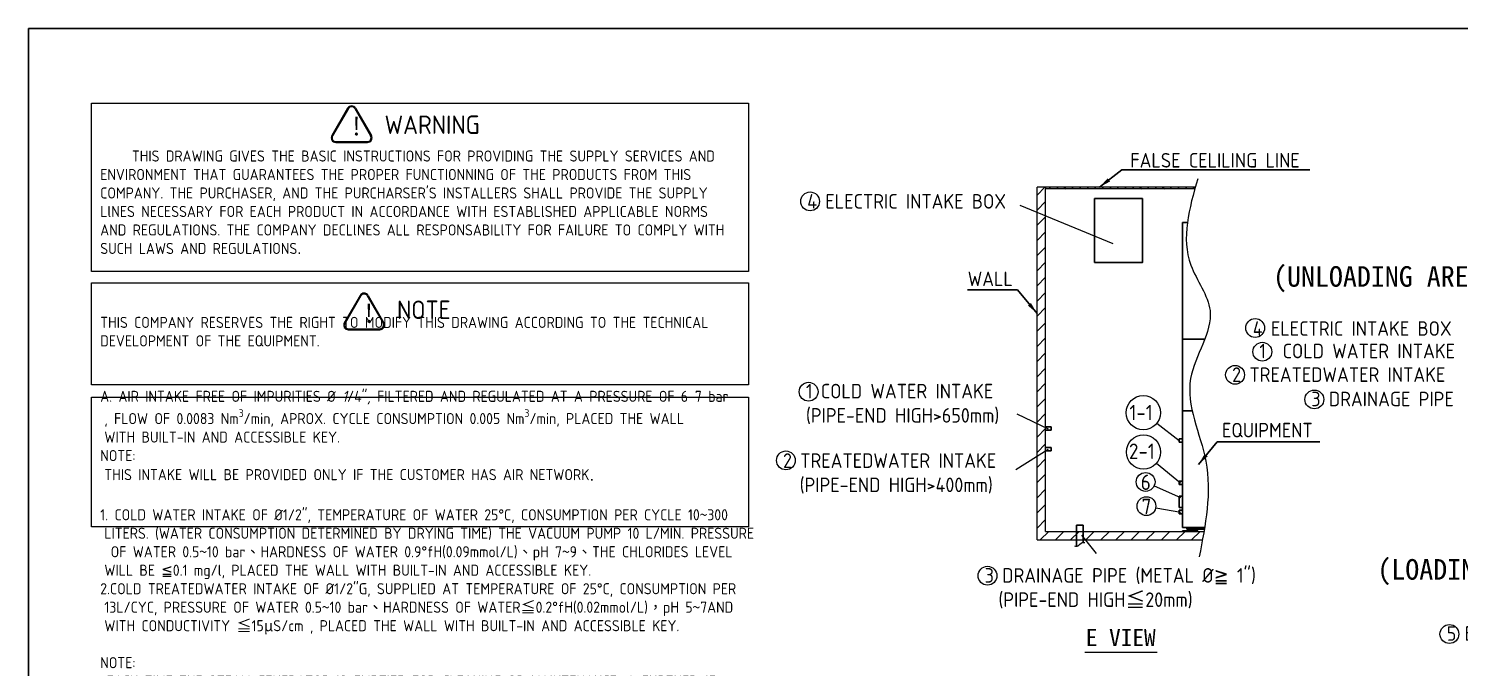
# Model space of a CAD drawing. Header units: millimetres. Extents: x -215875 to 13478, y -2277 to 9476.
# Drawn here: x 0 to 8358, y 5746 to 9476 of the extents above; entities that cross this region are included whole.
import ezdxf

# ---------------------------------------------------------------- set-up
doc = ezdxf.new("R2010")
doc.units = ezdxf.units.MM
doc.header["$MEASUREMENT"] = 0
doc.linetypes.add('CENTER2', pattern=[28.575, 19.05, -3.175, 3.175, -3.175])
doc.linetypes.add('HIDDEN', pattern=[9.525, 6.35, -3.175])
doc.layers.get('0').update_dxf_attribs({"lineweight": 25})
for name, color, linetype, lineweight in [('D', 3, 'Continuous', 13), ('H', 2, 'HIDDEN', 15), ('S', 4, 'Continuous', 15)]:
    doc.layers.add(name, color=color, linetype=linetype, lineweight=lineweight)
doc.styles.get("Standard").update_dxf_attribs({"font": 'KAIU.TTF'})
doc.styles.add('STU25', font='isocp2.shx')
doc.dimstyles.new('STU25$7', dxfattribs={"dimscale": 35, "dimtxt": 2.5, "dimasz": 2, "dimexe": 1.25, "dimexo": 0.625, "dimgap": 1, "dimtad": 0, "dimdec": 4, "dimdsep": 46, "dimtxsty": 'STU25', "dimcen": 2.5, "dimazin": 2, "dimtfac": 1, "dimtdec": 4, "dimtmove": 0, "dimatfit": 3, "dimfxl": 0, "dimtolj": 1, "dimtzin": 0, "dimarcsym": 0})

msp = doc.modelspace()

# ---------------------------------------------------------------- hatches: boundary and pattern name
at = {"layer": 'D'}
h = msp.add_hatch(color=11, dxfattribs=at)
edge = h.paths.add_edge_path()
edge.add_line((1863.738, 9011.456), (1771.55, 8851.783))
edge.add_arc((1794.933, 8838.283), 27, 149.9999999, 270)
edge.add_line((1794.933, 8811.283), (1979.308, 8811.283))
edge.add_arc((1979.308, 8838.283), 27, 270, 389.9999999)
edge.add_line((2002.691, 8851.783), (1910.503, 9011.456))
edge.add_arc((1887.12, 8997.956), 27, 30, 150)
edge = h.paths.add_edge_path(flags=16)
edge.add_arc((1887.12, 8997.956), 21.6, 30, 150)
edge.add_line((1868.414, 9008.756), (1776.227, 8849.083))
edge.add_arc((1794.933, 8838.283), 21.6, 149.9999999, 270)
edge.add_line((1794.933, 8816.683), (1979.308, 8816.683))
edge.add_arc((1979.308, 8838.283), 21.6, 270, 389.9999999)
edge.add_line((1998.014, 8849.083), (1905.827, 9008.756))
h = msp.add_hatch(color=11, dxfattribs=at)
edge = h.paths.add_edge_path()
edge.add_line((1936.359, 7918.114), (1844.172, 7758.44))
edge.add_arc((1867.554, 7744.94), 27, 149.9999999, 270)
edge.add_line((1867.554, 7717.94), (2051.93, 7717.94))
edge.add_arc((2051.93, 7744.94), 27, 270, 389.9999999)
edge.add_line((2075.313, 7758.44), (1983.125, 7918.114))
edge.add_arc((1959.742, 7904.614), 27, 30, 150)
edge = h.paths.add_edge_path(flags=16)
edge.add_arc((1959.742, 7904.614), 21.6, 30, 150)
edge.add_line((1941.036, 7915.414), (1848.848, 7755.74))
edge.add_arc((1867.554, 7744.94), 21.6, 149.9999999, 270)
edge.add_line((1867.554, 7723.34), (2051.93, 7723.34))
edge.add_arc((2051.93, 7744.94), 21.6, 270, 389.9999999)
edge.add_line((2070.636, 7755.74), (1978.448, 7915.414))
at = {"layer": 'H', "ltscale": 5}
h = msp.add_hatch(dxfattribs=at)
h.set_pattern_fill('ANSI31', color=256, scale=500, style=0)
h.set_pattern_definition([(45, (223948.36, 22649.314), (-44.194174, 44.194174), [])])
h.paths.add_polyline_path([(5941.215, 6540.148), (5941.215, 8540.148), (5941.215, 8550.148), (5891.215, 8550.148), (5891.215, 6490.148), (6859.492, 6490.148), (6869.444, 6540.148)])
at = {"layer": 'H'}
h = msp.add_hatch(dxfattribs=at)
h.set_pattern_fill('ANSI31', color=256, scale=250, angle=90, style=0)
h.set_pattern_definition([(135, (229203.016, 18919.614), (-22.097087, -22.097087), [])])
edge = h.paths.add_edge_path()
edge.add_spline(control_points=[(6813.606, 8540.148), (6814.116, 8543.481), (6814.629, 8546.814), (6815.145, 8550.148)], knot_values=[84.74449418, 84.74449418, 84.74449418, 84.74449418, 94.74380875, 94.74380875, 94.74380875, 94.74380875], degree=3, periodic=0)
edge.add_line((6815.145, 8550.148), (5941.215, 8550.148))
edge.add_line((5941.215, 8550.148), (5941.215, 8540.148))
edge.add_line((5941.215, 8540.148), (6813.606, 8540.148))

# ---------------------------------------------------------------- linework, layer by layer
for p, q in [((6226.579, 8483.86), (6226.579, 8109.99)), ((6741.215, 7663.148), (6741.215, 8343.148)), ((6741.215, 8343.148), (6769.362, 8343.148)), ((6741.215, 7663.148), (6741.215, 7243.148)), ((6741.215, 7663.148), (6871.147, 7663.148)), ((6741.215, 7243.148), (6741.215, 6563.148)), ((6741.215, 7243.148), (6778.168, 7243.148)), ((6741.215, 7243.148), (6798.004, 7243.148)), ((6721.215, 7080.148), (6721.215, 7060.148)), ((6741.215, 7080.148), (6721.215, 7080.148)), ((6741.215, 7060.148), (6721.215, 7060.148)), ((6741.215, 6833.148), (6721.215, 6833.148)), ((6721.215, 6833.148), (6721.215, 6813.148)), ((6741.215, 6813.148), (6721.215, 6813.148)), ((6721.215, 6746.648), (6721.215, 6679.648)), ((6741.215, 6746.648), (6721.215, 6746.648)), ((6741.215, 6679.648), (6721.215, 6679.648)), ((6741.215, 6663.148), (6721.215, 6663.148)), ((6721.215, 6663.148), (6721.215, 6643.148)), ((6741.215, 6643.148), (6721.215, 6643.148)), ((6741.215, 6563.148), (6873.696, 6563.148)), ((6766.215, 6553.148), (6766.215, 6563.148)), ((6766.215, 6553.148), (6871.876, 6553.148)), ((6806.215, 6553.148), (6806.215, 6563.148))]:
    msp.add_line(p, q)
at = {"linetype": 'Continuous'}
for p, q in [((5973.59, 7150.148), (5941.215, 7150.148)), ((5973.59, 7130.148), (5941.215, 7130.148)), ((5973.59, 7130.148), (5973.59, 7150.148)), ((5973.59, 7030.148), (5941.215, 7030.148)), ((5973.59, 7010.148), (5973.59, 7030.148)), ((5973.59, 7010.148), (5941.215, 7010.148)), ((6161.215, 6577.265), (6121.215, 6577.265)), ((6121.215, 6577.265), (6121.215, 6454.008)), ((6161.215, 6577.265), (6161.215, 6475.841)), ((6830.715, 6543.148), (6741.715, 6543.148)), ((6741.715, 6543.148), (6741.715, 6540.148)), ((6741.715, 6540.148), (6830.715, 6540.148)), ((6799.494, 6553.148), (6772.936, 6553.148)), ((6772.936, 6553.148), (6772.936, 6543.148)), ((6779.576, 6553.148), (6779.576, 6543.148)), ((6792.855, 6553.148), (6792.855, 6543.148)), ((6799.494, 6543.148), (6799.494, 6553.148)), ((6830.715, 6540.148), (6830.715, 6543.148))]:
    msp.add_line(p, q, dxfattribs=at)
at = {"linetype": 'CENTER2'}
for p, q in [((6772.936, 6546.428), (6769.656, 6543.148)), ((6799.494, 6546.428), (6802.775, 6543.148))]:
    msp.add_line(p, q, dxfattribs=at)
at = {"linetype": 'Continuous'}
msp.add_lwpolyline([(6226.579, 8483.86), (6506.786, 8483.86), (6506.786, 8109.99), (6226.579, 8109.99)], dxfattribs=at)
at = {"layer": 'D', "color": 11}
for p, q in [((1863.738, 9011.456), (1771.55, 8851.783)), ((1868.414, 9008.756), (1776.227, 8849.083)), ((1905.827, 9008.756), (1998.014, 8849.083)), ((1910.503, 9011.456), (2002.691, 8851.783)), ((1794.933, 8816.683), (1979.308, 8816.683)), ((1794.933, 8811.283), (1979.308, 8811.283)), ((1936.359, 7918.114), (1844.172, 7758.44)), ((1941.036, 7915.414), (1848.848, 7755.74)), ((1978.448, 7915.414), (2070.636, 7755.74)), ((1983.125, 7918.114), (2075.313, 7758.44)), ((1867.554, 7723.34), (2051.93, 7723.34)), ((1867.554, 7717.94), (2051.93, 7717.94))]:
    msp.add_line(p, q, dxfattribs=at)
at = {"layer": 'D'}
for p, q in [((6335.274, 8220.202), (5791.682, 8443.658)), ((5772.481, 7227.087), (5955.754, 7138.416)), ((6590.601, 7171.739), (6721.215, 7070.148)), ((5955.271, 7018.98), (5766.796, 6899.102)), ((6588.694, 6937.823), (6729.973, 6823.148)), ((6575.654, 6806.505), (6729.207, 6738.545)), ((6584.413, 6678.298), (6731.606, 6653.015)), ((6150.59, 6517.674), (6235.87, 6411.372)), ((6170.199, 5835.204), (6593.851, 5835.204))]:
    msp.add_line(p, q, dxfattribs=at)
at = {"layer": 'D', "color": 11}
for points in [[(367.87, 9040.08), (4206.032, 9040.08), (4206.032, 8057.93), (367.87, 8057.93)], [(367.87, 7990.954), (4206.032, 7990.954), (4206.032, 7395.053), (367.87, 7395.053)], [(367.87, 7323.429), (4206.032, 7323.429), (4206.032, 6567.54), (367.87, 6567.54)]]:
    msp.add_lwpolyline(points, close=True, dxfattribs=at)
at = {"layer": 'D'}
for centre, radius in [((4565.401, 8467.287), 55), ((7165.583, 7727.765), 55), ((7207.313, 7589.239), 55), ((7047.752, 7454.116), 55), ((4556.774, 7355.618), 55), ((7511.122, 7310.625), 55), ((6511.666, 7233.134), 100), ((6513.075, 7003.259), 100), ((4424.065, 6954.781), 55), ((6525.359, 6828.764), 55), ((6530.206, 6687.609), 55), ((5601.899, 6281.279), 55), ((8300.236, 5940.703), 55)]:
    msp.add_circle(centre, radius, dxfattribs=at)
at = {"layer": 'D', "color": 11}
for centre, radius, start, end in [((1887.12, 8997.956), 27, 30, 150), ((1887.12, 8997.956), 21.6, 30, 150), ((1794.933, 8838.283), 27, 149.9999999, 270), ((1794.933, 8838.283), 21.6, 149.9999999, 270), ((1979.308, 8838.283), 27, 270, 29.9999999), ((1979.308, 8838.283), 21.6, 270, 29.9999999), ((1959.742, 7904.614), 27, 30, 150), ((1959.742, 7904.614), 21.6, 30, 150), ((1867.554, 7744.94), 27, 149.9999999, 270), ((1867.554, 7744.94), 21.6, 149.9999999, 270), ((2051.93, 7744.94), 27, 270, 29.9999999), ((2051.93, 7744.94), 21.6, 270, 29.9999999)]:
    msp.add_arc(centre, radius, start, end, dxfattribs=at)
at = {"layer": 'D'}
msp.add_spline([(6110.552, 6455.148), (6128.88, 6455.148), (6155.286, 6475.017), (6170.508, 6475.017)], degree=3, dxfattribs=at)
at = {"layer": 'Defpoints', "color": 6}
msp.add_lwpolyline([(0, 9476), (0, 0), (13478, 0), (13478, 9476)], close=True, dxfattribs=at)
at = {"layer": 'S', "linetype": 'Continuous'}
for p, q in [((5891.215, 6490.148), (5891.215, 8550.148)), ((6815.145, 8550.148), (5891.215, 8550.148)), ((5941.215, 6540.148), (5941.215, 8540.148)), ((6813.606, 8540.148), (5941.215, 8540.148)), ((5941.215, 6540.148), (6869.444, 6540.148)), ((5891.215, 6490.148), (6859.492, 6490.148))]:
    msp.add_line(p, q, dxfattribs=at)
at = {"layer": 'S'}
msp.add_line((5941.215, 8550.148), (5941.215, 8540.148), dxfattribs=at)
msp.add_spline([(6829.674, 8599.448), (6789.797, 8094.61), (6901.934, 7829.313), (6788.515, 7433.546), (6877.175, 6949.301), (6838.293, 6391.963)], degree=3, dxfattribs=at)

# ---------------------------------------------------------------- texts
at = {"layer": 'D', "style": 'STU25'}
for s, p in [('1-1', (6431.122, 7189.062)), ('2-1', (6428.193, 6963.099)), ('6', (6497.139, 6781.838)), ('7', (6501.986, 6640.683))]:
    msp.add_text(s, height=90, dxfattribs=at).set_placement(p)
at = {"layer": 'D', "color": 11, "attachment_point": 1, "style": 'STU25'}
for s, insert, char_height in [('{\\f標楷體|b0|i0|c136|p65;!}', (1878.145, 8960.448), 108), ('WARNING', (2079.578, 8968.817), 108), ('\\A1;\\P{\\H0.7042x;     THIS DRAWING GIVES THE BASIC INSTRUCTIONS FOR PROVIDING THE SUPPLY SERVICES AND\\PENVIRONMENT THAT GUARANTEES THE PROPER FUNCTIONNING OF THE PRODUCTS FROM THIS \\PCOMPANY. THE PURCHASER, AND THE PURCHARSER\'S INSTALLERS SHALL PROVIDE THE SUPPLY \\PLlNES NECESSARY FOR EACH PRODUCT IN ACCORDANCE WITH ESTABLlSHED APPLlCABLE NORMS \\PAND REGULATIONS. THE COMPANY DECLlNES ALL RESPONSABILlTY FOR FAILURE TO COMPLY WITH \\PSUCH LAWS AND REGULATIONS\\f????|b0|i0|c0|p54;.\\P\\P\\P\\P\\Fisocp2.shx;THIS COMPANY RESERVES THE RIGHT TO MODIFY THIS DRAWING ACCORDING TO THE TECHNICAL \\PDEVELOPMENT OF THE EQUIPMENT.\\P\\P\\PA. AIR INTAKE FREE OF IMPURITIES %%C \\fISOCP2|b0|i1|c0|p2;1\\Fisocp2.shx;/4"\\fISOCP2|b0|i1|c0|p2;, \\Fisocp2.shx;FILTERED AND REGULATED AT A PRESSURE OF 6-7 bar\\P\\f????|b0|i0|c0|p54; \\Fisocp2.shx;, FLOW OF 0.0083 Nm\\H0.7x;\\S3^ ;\\H1.429x;/min, APROX. CYCLE CONSUMPTION 0.005 Nm\\H0.7x;\\S3^ ;\\H1.429x;/min, PLACED THE WALL \\P\\f????|b0|i0|c0|p54; \\Fisocp2.shx;WITH BUILT-IN AND ACCESSIBLE KEY.\\PNOTE:\\P\\f????|b0|i0|c0|p54; \\Fisocp2.shx;THIS INTAKE WILL BE PROVIDED ONLY IF THE CUSTOMER HAS AIR NETWORK\\fArial|b0|i0|c0|p34;\\H1.1x;.\\P\\P\\Fisocp2.shx;\\H0.9087x;1. COLD WATER INTAKE OF %%C1/2", TEMPERATURE OF WATER 25%%DC, CONSUMPTION PER CYCLE 10\\f細明體|b0|i0|c136|p49;~\\Fisocp2.shx;300 \\P\\f???|b0|i0|c0|p49; \\Fisocp2.shx;LITERS. (WATER CONSUMPTION DETERMINED BY DRYING TIME) THE VACUUM PUMP 10 L/MIN. PRESSURE\\P\\f???|b0|i0|c0|p49; \\Fisocp2.shx; OF WATER 0.5\\f細明體|b0|i0|c136|p49;~\\Fisocp2.shx;10 bar\\f標楷體|b0|i0|c136|p65;、\\Fisocp2.shx;HARDNESS OF WATER 0.9%%DfH(0.09mmol/L)\\f標楷體|b0|i0|c136|p65;、\\Fisocp2.shx;pH 7\\f細明體|b0|i0|c136|p49;~\\Fisocp2.shx;9\\f標楷體|b0|i0|c136|p65;、\\Fisocp2.shx;THE CHLORIDES LEVEL \\P\\f???|b0|i0|c0|p65; \\Fisocp2.shx;WILL BE \\f新細明體|b0|i0|c136|p16;≦\\Fisocp2.shx;0.1 mg/l, PLACED THE WALL WITH BUILT-IN AND ACCESSIBLE KEY.\\P2.COLD TREATEDWATER INTAKE OF %%C1/2"G, SUPPLIED AT TEMPERATURE OF 25%%DC, CONSUMPTION PER \\P\\f????|b0|i0|c0|p16; \\Fisocp2.shx;13L/CYC, PRESSURE OF WATER 0.5\\f細明體|b0|i0|c136|p49;~\\Fisocp2.shx;10 bar\\f標楷體|b0|i0|c136|p65;、\\Fisocp2.shx;HARDNESS OF WATER\\f標楷體|b0|i0|c136|p65;≦\\Fisocp2.shx;0.2%%DfH(0.02mmol/L)\\f標楷體|b0|i0|c136|p65;，\\Fisocp2.shx;pH 5\\f細明體|b0|i0|c136|p49;~\\Fisocp2.shx;7AND \\P\\f???|b0|i0|c0|p49; \\Fisocp2.shx;WITH CONDUCTIVITY \\f標楷體|b0|i0|c136|p65;≦\\Fisocp2.shx;15\\f標楷體|b0|i0|c136|p65;μ\\Fisocp2.shx;S/cm , PLACED THE WALL WITH BUILT-IN AND ACCESSIBLE KEY.\\P\\PNOTE:\\P EACH TIME THE STEAM GENERATOR IS EMPTIED FOR CLEANING OR MAINTENANCE, A FURTHER 15 \\P\\f???|b0|i0|c0|p65; \\Fisocp2.shx;LITER OF WATER ARE NEEDED TO FILL IT UP AGAIN.\\P3. DRAINAGE PIPE %%C\\f標楷體|b0|i0|c136|p65;≧\\Fisocp2.shx;1" METALLIC PIPE, CORROSION RESISTANCE 2"G. AND A TEMPERATURE OF \\P\\f???|b0|i0|c0|p65; \\Fisocp2.shx;100%%DC ABOVE.\\P4.ELECTRIC INTAKE\\f標楷體|b0|i0|c136|p65;，\\Fisocp2.shx;12kW,WIRE 4 m  LONG. (GENERAL POWER SUPPLY TO THE\\f???|b0|i0|c0|p65; \\Fisocp2.shx;STERILIZER).\\P\\P\\P\\PNOTE:POWER INPUT MUST BE INSTALLED ACCORDING TO LOCAL APPLICABLE NORMS.\\P5. CEILING MOUNTED AIR EXTRACTION WITH GRILLE DRAW 200 Kcal/h (LOADING / UNLOADING AREA).\\P5-1 CEILING MOUNTED AIR EXTRACTION WITH GRILLE DRAW 400 Kcal/h (STERILIZE AREA).\\P6. A CHECK VALVE SHALL BE FITTED AS INDICATED IN THE DRAWING (6) and (7).\\P\\PB. THE EQUIPMENT SHALL BE ADJUST TO A ANGLE OF 1%%D\\f細明體|b0|i0|c136|p49;~\\Fisocp2.shx;2%%D WITH REAR SITE HIGHER THAN FRONT \\P\\f???|b0|i0|c0|p49; \\Fisocp2.shx;SITE FOR THE PROPER OPERATION OF DRY AND DRAINAGE\\fArial|b0|i0|c0|p34;\\H1.1x;.\\P\\P\\Fisocp2.shx;\\H0.9087x;IMPORTANT\\f標楷體|b0|i0|c136|p65;：\\Fisocp2.shx;ENVIRONMENT CONDITIONS IN THE STERILE AREA:\\P}-{\\f???|b0|i0|c0|p65;\\H0.7042x; \\Fisocp2.shx;THE STERILE AREA TEMPERATURE MUST BE \\f標楷體|b0|i0|c136|p65;≦\\Fisocp2.shx; 40%%DC \\f標楷體|b0|i0|c136|p65;；\\Fisocp2.shx;HUMIDITY \\f標楷體|b0|i0|c136|p65;≦\\Fisocp2.shx; 85%RH\\P}-{\\f???|b0|i0|c0|p65;\\H0.7042x; \\Fisocp2.shx;TO KEEP THESE CONDITIONS IN THE STERILE AREA AND DEPENDING ON THE Kcal. LOST BY THE \\P\\f???|b0|i0|c0|p65;  \\Fisocp2.shx;EQUIPMENT INDICATED IN THE ITEMS 5 & 5-1, WE SUGGEST THAT THE EXTRACTOR AND THE \\P\\f???|b0|i0|c0|p65;  \\Fisocp2.shx;DIAMETER OF THE EXTRACTION TUBE ARE CALCULATED AND MADE BY A SPECIALIZED COMPANY.}', (418.391, 8917.738), 91.959681), ('{\\C3;4 ELECTRIC INTAKE BOX}', (4548.504, 8509.93), 85), ('{\\f標楷體|b0|i0|c136|p65;!}', (1950.767, 7867.106), 108), ('NOTE', (2152.2, 7888.024), 108), ('{\\C3;4 ELECTRIC INTAKE BOX}', (7151.756, 7767.125), 85), ('{\\C3;1  COLD WATER INTAKE}', (7190.462, 7635.862), 85), ('{\\C3;2 TREATEDWATER INTAKE}', (7030.901, 7497.834), 85), ('{{\\C3;1 COLD WATER INTAKE\\P(PIPE-END HIGH>650mm)}}', (4541.074, 7401.633), 85), ('{\\C3;3 DRAINAGE PIPE}', (7493.746, 7355.63), 85), ('{{\\C3;2 TREATEDWATER INTAKE\\P  (PIPE-END HIGH>400mm)}}', (4407.067, 6995.804), 85), ('{\\C3;3 DRAINAGE PIPE (METAL %%C\\f新細明體|b0|i0|c136|p18;≧\\Fisocp2.shx; 1")\\P\\f????|b0|i0|c136|p18; \\Fisocp2.shx; (PIPE-END HIGH\\f標楷體|b0|i0|c136|p65;≦\\Fisocp2.shx;20mm)}', (5585.527, 6325.553), 85), ('{\\C3;5 EXHAUST FAN MOTOR}', (8285.185, 5986.339), 85)]:
    msp.add_mtext(s, dxfattribs=dict(at, insert=insert, char_height=char_height))
at = {"layer": 'D', "color": 11, "attachment_point": 1}
for s, insert, char_height in [('{\\Fisocp2.shx;\\C3;FALSE CELILING LINE}', (6435.862, 8749.541), 85), ('{\\Fisocp2.shx;\\C3;WALL}', (5485.935, 8057.34), 85), ('{\\C3;(UNLOADING AREA)}', (7269.891, 8088.757), 120), ('{\\Fisocp2.shx;\\C3;EQUIPMENT}', (6971.653, 7173.846), 85), ('{\\C3;(LOADING AREA)}', (7879.099, 6378.077), 120), ('E VIEW', (6175.908, 5970.257), 100)]:
    msp.add_mtext(s, dxfattribs=dict(at, insert=insert, char_height=char_height))

# ---------------------------------------------------------------- leaders
at = {"layer": 'D'}
for points in [[(6255.773, 8550.148), (6386.388, 8650.767), (7485.752, 8650.767)], [(5891.215, 7812.694), (5776.845, 7950.486), (5484.104, 7950.486)], [(6834.893, 6930.91), (6943.455, 7063.88), (7542.955, 7063.88)]]:
    msp.add_leader(points, dimstyle='STU25$7', override={"dimgap": 1, "dimtad": 0}, dxfattribs=at)

doc.saveas('drawing.dxf')
